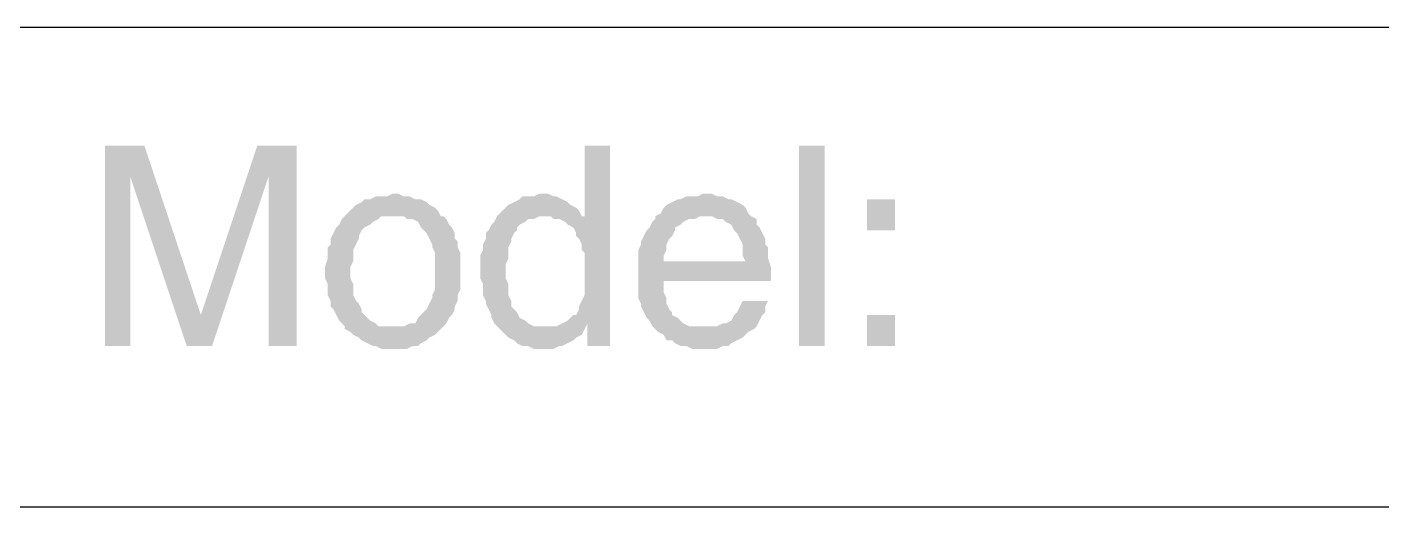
# Model space of a CAD drawing. Header units: millimetres. Extents: x 1399 to 2555, y 1196 to 1555.
# Drawn here: x 1688.32 to 1709.98, y 1284.92 to 1292.59 of the extents above; entities that cross this region are included whole.
import ezdxf

# ---------------------------------------------------------------- set-up
doc = ezdxf.new("R2010")
doc.units = ezdxf.units.MM

msp = doc.modelspace()

# ---------------------------------------------------------------- hatches: boundary and pattern name
at = {"transparency": 33554559}
for points in [[(1690.19041, 1290.69674), (1689.55856, 1290.69674), (1689.55856, 1287.49236), (1689.96475, 1287.49236), (1689.96475, 1290.20029)], [(1690.19041, 1290.69674), (1689.96475, 1290.20029), (1690.86739, 1287.49236), (1691.09305, 1287.98881)], [(1692.62755, 1290.69674), (1691.9957, 1290.69674), (1691.09305, 1287.98881), (1690.86739, 1287.49236), (1691.27358, 1287.49236), (1692.17622, 1290.20029), (1692.17622, 1290.20029)], [(1692.62755, 1290.69674), (1692.17622, 1290.20029), (1692.17622, 1287.49236), (1692.62755, 1287.49236)], [(1697.63722, 1290.69674), (1697.23103, 1290.69674), (1697.23103, 1289.52331), (1696.9151, 1289.47817), (1696.96023, 1289.43304), (1697.0505, 1289.38791), (1697.09563, 1289.29764), (1697.09563, 1289.25251), (1697.14076, 1289.20738), (1697.1859, 1289.11712), (1697.1859, 1289.02685), (1697.23103, 1288.98172), (1697.23103, 1288.30474), (1697.1859, 1288.21447), (1697.14076, 1288.12421), (1697.14076, 1288.07908), (1697.09563, 1287.98881), (1697.0505, 1287.98881), (1697.00537, 1287.94368), (1696.96023, 1287.89855), (1696.86997, 1287.85342), (1697.27616, 1287.85342), (1697.27616, 1287.49236), (1697.63722, 1287.49236)], [(1700.66107, 1287.49236), (1700.66107, 1290.69674), (1701.06726, 1290.69674), (1701.06726, 1287.49236)], [(1694.16204, 1289.9295), (1694.16204, 1289.9295), (1694.07178, 1289.88436), (1693.89125, 1289.88436), (1693.80098, 1289.83923), (1693.71072, 1289.83923), (1693.66559, 1289.7941), (1693.57532, 1289.74897), (1693.53019, 1289.70383), (1693.43992, 1289.61357), (1693.39479, 1289.56844), (1693.39479, 1289.56844), (1693.34966, 1289.52331), (1693.30453, 1289.43304), (1693.2594, 1289.38791), (1693.21426, 1289.29764), (1693.16913, 1289.20738), (1693.16913, 1289.11712), (1693.124, 1289.07198), (1693.124, 1288.89146), (1693.07887, 1288.75606), (1693.07887, 1288.66579), (1693.07887, 1288.57553), (1693.124, 1288.48527), (1693.124, 1288.30474), (1693.16913, 1288.21447), (1693.16913, 1288.12421), (1693.21426, 1288.07908), (1693.2594, 1287.98881), (1693.30453, 1287.89855), (1693.34966, 1287.85342), (1693.39479, 1287.80828), (1693.39479, 1287.76315), (1694.16204, 1287.80828), (1693.93638, 1287.80828), (1693.89125, 1287.85342), (1693.80098, 1287.89855), (1693.75585, 1287.94368), (1693.66559, 1288.03394), (1693.66559, 1288.07908), (1693.62045, 1288.16934), (1693.57532, 1288.21447), (1693.53019, 1288.30474), (1693.53019, 1288.48527), (1693.48506, 1288.57553), (1693.48506, 1288.75606), (1693.53019, 1288.84632), (1693.53019, 1289.02685), (1693.57532, 1289.11712), (1693.62045, 1289.20738), (1693.62045, 1289.25251), (1693.66559, 1289.34278), (1693.71072, 1289.38791), (1693.80098, 1289.43304), (1693.84611, 1289.47817), (1693.93638, 1289.52331), (1693.98151, 1289.56844), (1694.92929, 1289.56844), (1694.88415, 1289.6587), (1694.83902, 1289.70383), (1694.74876, 1289.74897), (1694.70363, 1289.7941), (1694.61336, 1289.83923), (1694.5231, 1289.83923), (1694.43283, 1289.88436), (1694.34257, 1289.88436), (1694.2523, 1289.9295)], [(1696.55404, 1289.9295), (1696.50891, 1289.9295), (1696.41865, 1289.88436), (1696.23812, 1289.88436), (1696.19299, 1289.83923), (1696.10272, 1289.7941), (1696.01246, 1289.74897), (1695.96733, 1289.70383), (1695.92219, 1289.6587), (1695.83193, 1289.56844), (1696.68944, 1289.56844), (1696.73457, 1289.52331), (1696.82484, 1289.52331), (1696.9151, 1289.47817), (1697.23103, 1289.52331), (1697.23103, 1289.56844), (1697.1859, 1289.56844), (1697.14076, 1289.6587), (1697.09563, 1289.70383), (1697.00537, 1289.74897), (1696.96023, 1289.7941), (1696.86997, 1289.83923), (1696.77971, 1289.88436), (1696.73457, 1289.88436), (1696.64431, 1289.9295)], [(1699.17171, 1289.9295), (1699.12658, 1289.9295), (1699.03631, 1289.88436), (1698.85579, 1289.88436), (1698.76552, 1289.83923), (1698.72039, 1289.83923), (1698.63012, 1289.7941), (1698.53986, 1289.74897), (1698.49473, 1289.70383), (1698.4496, 1289.61357), (1698.35933, 1289.56844), (1699.26198, 1289.56844), (1699.35224, 1289.52331), (1699.4425, 1289.52331), (1699.48764, 1289.47817), (1699.5779, 1289.43304), (1699.62303, 1289.34278), (1699.62303, 1289.34278), (1699.66816, 1289.29764), (1699.7133, 1289.20738), (1699.75843, 1289.11712), (1699.75843, 1288.93659), (1699.80356, 1288.84632), (1698.08854, 1288.84632), (1698.08854, 1288.2596), (1698.13367, 1288.16934), (1698.13367, 1288.12421), (1698.1788, 1288.03394), (1698.22394, 1287.94368), (1698.26907, 1287.89855), (1698.3142, 1287.80828), (1698.35933, 1287.76315), (1699.17171, 1287.80828), (1698.90092, 1287.80828), (1698.81065, 1287.85342), (1698.76552, 1287.89855), (1698.72039, 1287.94368), (1698.63012, 1287.98881), (1698.63012, 1288.03394), (1698.58499, 1288.07908), (1698.53986, 1288.16934), (1698.53986, 1288.2596), (1698.49473, 1288.34987), (1698.49473, 1288.5304), (1700.20975, 1288.5304), (1700.20975, 1288.75606), (1700.16462, 1288.89146), (1700.16462, 1289.07198), (1700.11949, 1289.11712), (1700.11949, 1289.20738), (1700.07435, 1289.29764), (1700.02922, 1289.38791), (1699.98409, 1289.43304), (1699.98409, 1289.52331), (1699.89383, 1289.56844), (1699.84869, 1289.61357), (1699.80356, 1289.70383), (1699.75843, 1289.74897), (1699.66816, 1289.7941), (1699.5779, 1289.83923), (1699.53277, 1289.83923), (1699.4425, 1289.88436), (1699.35224, 1289.88436), (1699.26198, 1289.9295)], [(1702.19557, 1289.34278), (1702.19557, 1289.83923), (1701.74424, 1289.83923), (1701.74424, 1289.34278)], [(1694.92929, 1289.56844), (1694.16204, 1289.56844), (1694.34257, 1289.56844), (1694.3877, 1289.52331), (1694.47796, 1289.52331), (1694.56823, 1289.47817), (1694.61336, 1289.38791), (1694.65849, 1289.34278), (1694.70363, 1289.29764), (1694.74876, 1289.20738), (1694.79389, 1289.11712), (1694.79389, 1289.07198), (1694.83902, 1288.98172), (1694.83902, 1288.395), (1694.79389, 1288.30474), (1694.79389, 1288.2596), (1694.74876, 1288.16934), (1694.70363, 1288.07908), (1694.65849, 1288.03394), (1694.61336, 1287.98881), (1694.56823, 1287.94368), (1694.5231, 1287.85342), (1694.43283, 1287.85342), (1694.34257, 1287.80828), (1694.16204, 1287.80828), (1693.39479, 1287.76315), (1693.48506, 1287.71802), (1693.53019, 1287.67289), (1693.62045, 1287.62775), (1693.66559, 1287.58262), (1693.75585, 1287.53749), (1693.84611, 1287.49236), (1693.89125, 1287.49236), (1693.98151, 1287.44723), (1694.3877, 1287.44723), (1694.47796, 1287.49236), (1694.56823, 1287.49236), (1694.61336, 1287.53749), (1694.70363, 1287.58262), (1694.74876, 1287.62775), (1694.83902, 1287.67289), (1694.88415, 1287.71802), (1694.97442, 1287.80828), (1694.97442, 1287.80828), (1695.01955, 1287.85342), (1695.06468, 1287.94368), (1695.10982, 1287.98881), (1695.15495, 1288.07908), (1695.15495, 1288.12421), (1695.20008, 1288.21447), (1695.20008, 1288.30474), (1695.24521, 1288.395), (1695.24521, 1288.66579), (1695.24521, 1288.98172), (1695.20008, 1289.07198), (1695.20008, 1289.16225), (1695.15495, 1289.20738), (1695.15495, 1289.29764), (1695.10982, 1289.38791), (1695.06468, 1289.43304), (1695.01955, 1289.52331), (1694.97442, 1289.56844)], [(1695.83193, 1289.56844), (1695.7868, 1289.47817), (1695.74167, 1289.43304), (1695.69653, 1289.34278), (1695.6514, 1289.29764), (1695.6514, 1289.20738), (1695.60627, 1289.11712), (1695.60627, 1289.02685), (1695.56114, 1288.93659), (1695.56114, 1288.57553), (1695.60627, 1288.48527), (1695.60627, 1288.30474), (1695.6514, 1288.21447), (1695.6514, 1288.16934), (1695.69653, 1288.07908), (1695.74167, 1287.98881), (1695.74167, 1287.94368), (1695.7868, 1287.85342), (1695.83193, 1287.80828), (1695.92219, 1287.71802), (1695.96733, 1287.67289), (1696.01246, 1287.62775), (1696.10272, 1287.58262), (1696.14786, 1287.53749), (1696.23812, 1287.49236), (1696.32838, 1287.49236), (1696.41865, 1287.44723), (1696.73457, 1287.44723), (1696.82484, 1287.49236), (1696.86997, 1287.49236), (1696.96023, 1287.53749), (1697.0505, 1287.58262), (1697.09563, 1287.62775), (1697.1859, 1287.67289), (1697.23103, 1287.76315), (1696.59918, 1287.80828), (1696.41865, 1287.80828), (1696.32838, 1287.85342), (1696.28325, 1287.89855), (1696.19299, 1287.94368), (1696.14786, 1288.03394), (1696.10272, 1288.07908), (1696.05759, 1288.12421), (1696.05759, 1288.21447), (1696.01246, 1288.30474), (1696.01246, 1288.48527), (1695.96733, 1288.57553), (1695.96733, 1288.80119), (1696.01246, 1288.89146), (1696.01246, 1289.07198), (1696.05759, 1289.16225), (1696.05759, 1289.20738), (1696.10272, 1289.29764), (1696.14786, 1289.34278), (1696.14786, 1289.38791), (1696.19299, 1289.43304), (1696.28325, 1289.47817), (1696.32838, 1289.52331), (1696.41865, 1289.52331), (1696.50891, 1289.56844), (1696.59918, 1289.56844)], [(1698.35933, 1289.56844), (1698.35933, 1289.52331), (1698.3142, 1289.47817), (1698.26907, 1289.38791), (1698.22394, 1289.34278), (1698.1788, 1289.25251), (1698.13367, 1289.16225), (1698.13367, 1289.11712), (1698.08854, 1289.02685), (1698.08854, 1288.84632), (1698.49473, 1288.84632), (1698.49473, 1288.93659), (1698.53986, 1289.02685), (1698.53986, 1289.11712), (1698.58499, 1289.20738), (1698.63012, 1289.25251), (1698.67526, 1289.34278), (1698.67526, 1289.38791), (1698.76552, 1289.43304), (1698.81065, 1289.47817), (1698.90092, 1289.52331), (1698.99118, 1289.52331), (1699.08145, 1289.56844), (1699.17171, 1289.56844)], [(1700.16462, 1288.21447), (1699.75843, 1288.21447), (1699.7133, 1288.12421), (1699.66816, 1288.03394), (1699.62303, 1287.98881), (1699.5779, 1287.89855), (1699.48764, 1287.85342), (1699.4425, 1287.85342), (1699.35224, 1287.80828), (1699.17171, 1287.80828), (1698.35933, 1287.76315), (1698.35933, 1287.76315), (1698.40446, 1287.71802), (1698.49473, 1287.67289), (1698.53986, 1287.58262), (1698.63012, 1287.58262), (1698.67526, 1287.53749), (1698.76552, 1287.49236), (1698.85579, 1287.49236), (1698.94605, 1287.44723), (1699.35224, 1287.44723), (1699.4425, 1287.49236), (1699.53277, 1287.49236), (1699.5779, 1287.53749), (1699.66816, 1287.58262), (1699.75843, 1287.62775), (1699.80356, 1287.67289), (1699.84869, 1287.71802), (1699.93896, 1287.76315), (1699.98409, 1287.80828), (1700.02922, 1287.89855), (1700.07435, 1287.98881), (1700.11949, 1288.03394), (1700.11949, 1288.12421)], [(1696.86997, 1287.85342), (1696.77971, 1287.80828), (1696.59918, 1287.80828), (1697.23103, 1287.76315), (1697.27616, 1287.85342)], [(1702.19557, 1287.49236), (1702.19557, 1287.98881), (1701.74424, 1287.98881), (1701.74424, 1287.49236)]]:
    msp.add_hatch(color=256, dxfattribs=at).paths.add_polyline_path(points)

# ---------------------------------------------------------------- linework, layer by layer
for points in [[(1686.17365, 1292.59229), (2082.61153, 1292.59229)], [(1686.17365, 1284.91982), (1982.30408, 1284.91982)]]:
    msp.add_lwpolyline(points)

doc.saveas('drawing.dxf')
